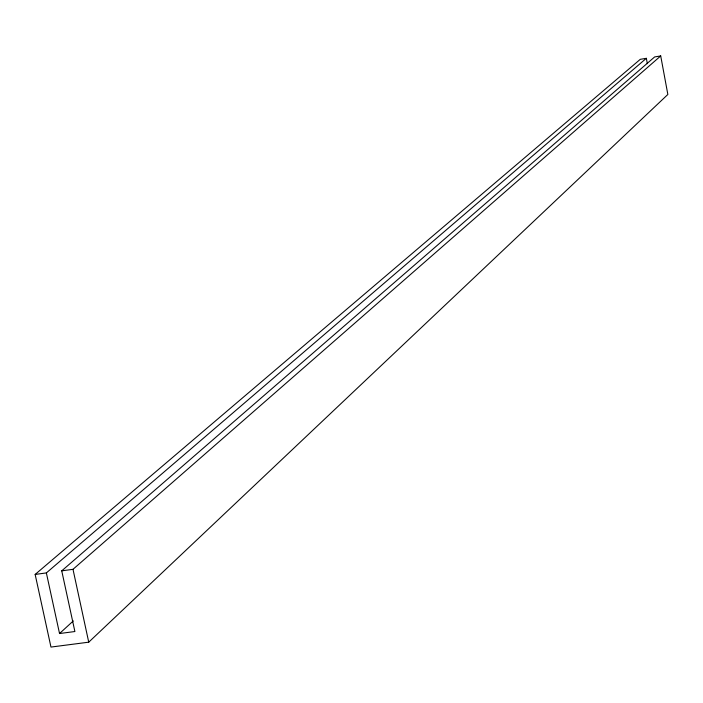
<?xml version="1.0" encoding="UTF-8"?>
<svg xmlns="http://www.w3.org/2000/svg" width="703" height="703" viewBox="0 0 703 703"><rect width="100%" height="100%" fill="white"/><g stroke="black" fill="none" stroke-linecap="round" stroke-linejoin="round"><path stroke-width="1.05" d="M646.347 58.314L640.292 59.316L35.15 574.439L50.968 647.068L88.736 642.173L667.85 94.474L660.706 55.932L654.642 56.934L61.741 570.845L74.887 631.531L59.535 633.535L46.363 572.919L646.347 58.314L647.34 63.665M59.535 633.535L73.305 620.925M61.741 570.845L72.998 569.325L660.706 55.932M35.15 574.439L46.363 572.919M72.998 569.325L88.736 642.173"/></g></svg>
